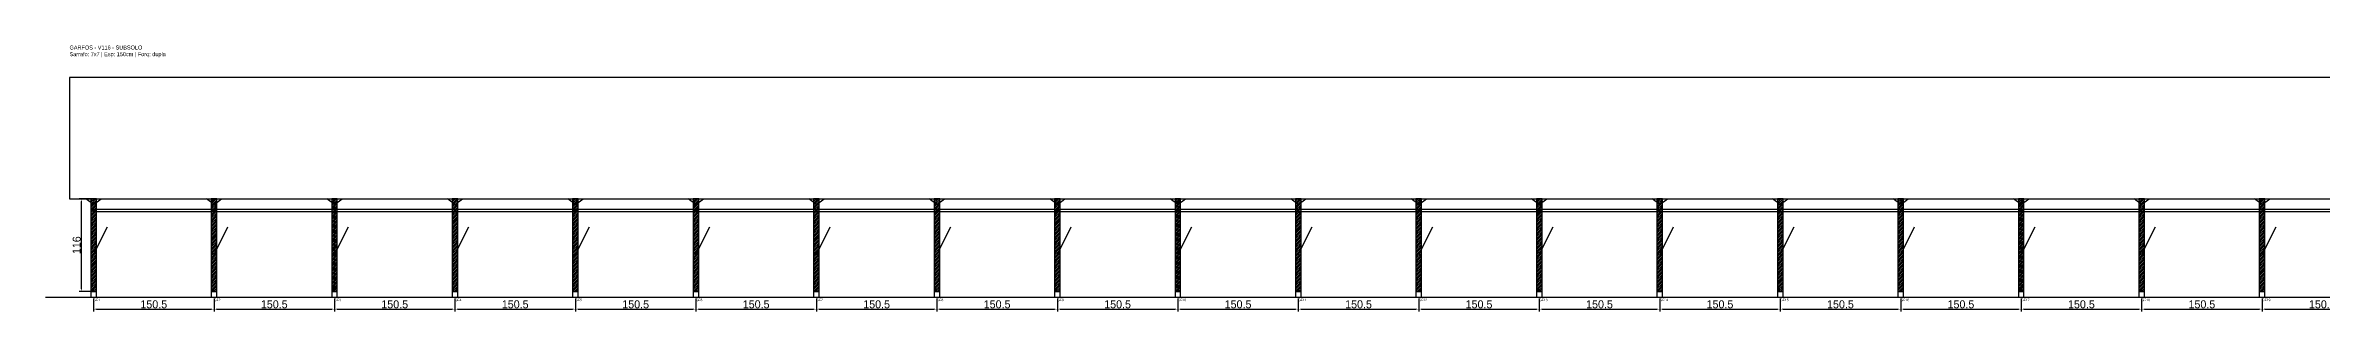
# Model space of a CAD drawing. Header units: metres. Extents: x -30 to 11380, y -25 to 308.
# Drawn here: x -30 to 2814, y -25 to 308 of the extents above; entities that cross this region are included whole.
import ezdxf

# ---------------------------------------------------------------- set-up
doc = ezdxf.new("R2010")
doc.units = ezdxf.units.M
for name, color, linetype in [('BARRA_ANCORAGEM', 1, 'Continuous'), ('COTA', 241, 'Continuous'), ('GARFOS OK', 3, 'Continuous'), ('NOME DA VIGA', 6, 'Continuous'), ('SARR_7x7', 40, 'Continuous'), ('TIRAS REESCORAMENTO', 252, 'Continuous'), ('VIGAS', 3, 'Continuous')]:
    doc.layers.add(name, color=color, linetype=linetype)
doc.dimstyles.new('EZ DXF', dxfattribs={"dimtxt": 10, "dimasz": 3.5, "dimexe": 3, "dimexo": 1.5, "dimgap": 1, "dimtad": 1, "dimdec": 1, "dimdsep": 46, "dimcen": 2.5, "dimazin": 3, "dimtfac": 1, "dimtmove": 0, "dimatfit": 3})

msp = doc.modelspace()

# ---------------------------------------------------------------- hatches: boundary and pattern name
at = {"layer": 'COTA'}
h = msp.add_hatch(dxfattribs=at)
h.set_pattern_fill('ANSI31', scale=0.5)
h.paths.add_polyline_path([(26.5, 0), (33.5, 0), (33.5, 116), (26.5, 116)])
h = msp.add_hatch(dxfattribs=at)
h.set_pattern_fill('ANSI31', scale=0.5)
h.paths.add_polyline_path([(177.03, 0), (184.03, 0), (184.03, 116), (177.03, 116)])
h = msp.add_hatch(dxfattribs=at)
h.set_pattern_fill('ANSI31', scale=0.5)
h.paths.add_polyline_path([(327.57, 0), (334.57, 0), (334.57, 116), (327.57, 116)])
h = msp.add_hatch(dxfattribs=at)
h.set_pattern_fill('ANSI31', scale=0.5)
h.paths.add_polyline_path([(478.1, 0), (485.1, 0), (485.1, 116), (478.1, 116)])
h = msp.add_hatch(dxfattribs=at)
h.set_pattern_fill('ANSI31', scale=0.5)
h.paths.add_polyline_path([(628.63, 0), (635.63, 0), (635.63, 116), (628.63, 116)])
h = msp.add_hatch(dxfattribs=at)
h.set_pattern_fill('ANSI31', scale=0.5)
h.paths.add_polyline_path([(779.17, 0), (786.17, 0), (786.17, 116), (779.17, 116)])
h = msp.add_hatch(dxfattribs=at)
h.set_pattern_fill('ANSI31', scale=0.5)
h.paths.add_polyline_path([(929.7, 0), (936.7, 0), (936.7, 116), (929.7, 116)])
h = msp.add_hatch(dxfattribs=at)
h.set_pattern_fill('ANSI31', scale=0.5)
h.paths.add_polyline_path([(1080.23, 0), (1087.23, 0), (1087.23, 116), (1080.23, 116)])
h = msp.add_hatch(dxfattribs=at)
h.set_pattern_fill('ANSI31', scale=0.5)
h.paths.add_polyline_path([(1230.77, 0), (1237.77, 0), (1237.77, 116), (1230.77, 116)])
h = msp.add_hatch(dxfattribs=at)
h.set_pattern_fill('ANSI31', scale=0.5)
h.paths.add_polyline_path([(1381.3, 0), (1388.3, 0), (1388.3, 116), (1381.3, 116)])
h = msp.add_hatch(dxfattribs=at)
h.set_pattern_fill('ANSI31', scale=0.5)
h.paths.add_polyline_path([(1531.83, 0), (1538.83, 0), (1538.83, 116), (1531.83, 116)])
h = msp.add_hatch(dxfattribs=at)
h.set_pattern_fill('ANSI31', scale=0.5)
h.paths.add_polyline_path([(1682.37, 0), (1689.37, 0), (1689.37, 116), (1682.37, 116)])
h = msp.add_hatch(dxfattribs=at)
h.set_pattern_fill('ANSI31', scale=0.5)
h.paths.add_polyline_path([(1832.9, 0), (1839.9, 0), (1839.9, 116), (1832.9, 116)])
h = msp.add_hatch(dxfattribs=at)
h.set_pattern_fill('ANSI31', scale=0.5)
h.paths.add_polyline_path([(1983.43, 0), (1990.43, 0), (1990.43, 116), (1983.43, 116)])
h = msp.add_hatch(dxfattribs=at)
h.set_pattern_fill('ANSI31', scale=0.5)
h.paths.add_polyline_path([(2133.97, 0), (2140.97, 0), (2140.97, 116), (2133.97, 116)])
h = msp.add_hatch(dxfattribs=at)
h.set_pattern_fill('ANSI31', scale=0.5)
h.paths.add_polyline_path([(2284.5, 0), (2291.5, 0), (2291.5, 116), (2284.5, 116)])
h = msp.add_hatch(dxfattribs=at)
h.set_pattern_fill('ANSI31', scale=0.5)
h.paths.add_polyline_path([(2435.03, 0), (2442.03, 0), (2442.03, 116), (2435.03, 116)])
h = msp.add_hatch(dxfattribs=at)
h.set_pattern_fill('ANSI31', scale=0.5)
h.paths.add_polyline_path([(2585.57, 0), (2592.57, 0), (2592.57, 116), (2585.57, 116)])
h = msp.add_hatch(dxfattribs=at)
h.set_pattern_fill('ANSI31', scale=0.5)
h.paths.add_polyline_path([(2736.1, 0), (2743.1, 0), (2743.1, 116), (2736.1, 116)])

# ---------------------------------------------------------------- linework, layer by layer
at = {"layer": 'BARRA_ANCORAGEM'}
for p, q in [((30, 46.4), (47.4, 81.2)), ((180.53, 46.4), (197.93, 81.2)), ((331.07, 46.4), (348.47, 81.2)), ((481.6, 46.4), (499, 81.2)), ((632.13, 46.4), (649.53, 81.2)), ((782.67, 46.4), (800.07, 81.2)), ((933.2, 46.4), (950.6, 81.2)), ((1083.73, 46.4), (1101.13, 81.2)), ((1234.27, 46.4), (1251.67, 81.2)), ((1384.8, 46.4), (1402.2, 81.2)), ((1535.33, 46.4), (1552.73, 81.2)), ((1685.87, 46.4), (1703.27, 81.2)), ((1836.4, 46.4), (1853.8, 81.2)), ((1986.93, 46.4), (2004.33, 81.2)), ((2137.47, 46.4), (2154.87, 81.2)), ((2288, 46.4), (2305.4, 81.2)), ((2438.53, 46.4), (2455.93, 81.2)), ((2589.07, 46.4), (2606.47, 81.2)), ((2739.6, 46.4), (2757, 81.2))]:
    msp.add_line(p, q, dxfattribs=at)
at = {"layer": 'GARFOS OK'}
for p, q in [((30, 109), (20.5, 116)), ((20.5, 116), (39.5, 116)), ((30, 109), (39.5, 116)), ((180.53, 109), (171.03, 116)), ((171.03, 116), (190.03, 116)), ((180.53, 109), (190.03, 116)), ((331.07, 109), (321.57, 116)), ((321.57, 116), (340.57, 116)), ((331.07, 109), (340.57, 116)), ((481.6, 109), (472.1, 116)), ((472.1, 116), (491.1, 116)), ((481.6, 109), (491.1, 116)), ((632.13, 109), (622.63, 116)), ((622.63, 116), (641.63, 116)), ((632.13, 109), (641.63, 116)), ((782.67, 109), (773.17, 116)), ((773.17, 116), (792.17, 116)), ((782.67, 109), (792.17, 116)), ((933.2, 109), (923.7, 116)), ((923.7, 116), (942.7, 116)), ((933.2, 109), (942.7, 116)), ((1083.73, 109), (1074.23, 116)), ((1074.23, 116), (1093.23, 116)), ((1083.73, 109), (1093.23, 116)), ((1234.27, 109), (1224.77, 116)), ((1224.77, 116), (1243.77, 116)), ((1234.27, 109), (1243.77, 116)), ((1384.8, 109), (1375.3, 116)), ((1375.3, 116), (1394.3, 116)), ((1384.8, 109), (1394.3, 116)), ((1535.33, 109), (1525.83, 116)), ((1525.83, 116), (1544.83, 116)), ((1535.33, 109), (1544.83, 116)), ((1685.87, 109), (1676.37, 116)), ((1676.37, 116), (1695.37, 116)), ((1685.87, 109), (1695.37, 116)), ((1836.4, 109), (1826.9, 116)), ((1826.9, 116), (1845.9, 116)), ((1836.4, 109), (1845.9, 116)), ((1986.93, 109), (1977.43, 116)), ((1977.43, 116), (1996.43, 116)), ((1986.93, 109), (1996.43, 116)), ((2137.47, 109), (2127.97, 116)), ((2127.97, 116), (2146.97, 116)), ((2137.47, 109), (2146.97, 116)), ((2288, 109), (2278.5, 116)), ((2278.5, 116), (2297.5, 116)), ((2288, 109), (2297.5, 116)), ((2438.53, 109), (2429.03, 116)), ((2429.03, 116), (2448.03, 116)), ((2438.53, 109), (2448.03, 116)), ((2589.07, 109), (2579.57, 116)), ((2579.57, 116), (2598.57, 116)), ((2589.07, 109), (2598.57, 116)), ((2739.6, 109), (2730.1, 116)), ((2730.1, 116), (2749.1, 116)), ((2739.6, 109), (2749.1, 116))]:
    msp.add_line(p, q, dxfattribs=at)
at = {"layer": 'GARFOS OK', "linetype": 'CONTINUOUS'}
msp.add_line((-30, -7), (11380, -7), dxfattribs=at)
at = {"layer": 'GARFOS OK'}
for points in [[(26.5, 0), (33.5, 0), (33.5, 116), (26.5, 116), (26.5, 0)], [(177.03, 0), (184.03, 0), (184.03, 116), (177.03, 116), (177.03, 0)], [(327.57, 0), (334.57, 0), (334.57, 116), (327.57, 116), (327.57, 0)], [(478.1, 0), (485.1, 0), (485.1, 116), (478.1, 116), (478.1, 0)], [(628.63, 0), (635.63, 0), (635.63, 116), (628.63, 116), (628.63, 0)], [(779.17, 0), (786.17, 0), (786.17, 116), (779.17, 116), (779.17, 0)], [(929.7, 0), (936.7, 0), (936.7, 116), (929.7, 116), (929.7, 0)], [(1080.23, 0), (1087.23, 0), (1087.23, 116), (1080.23, 116), (1080.23, 0)], [(1230.77, 0), (1237.77, 0), (1237.77, 116), (1230.77, 116), (1230.77, 0)], [(1381.3, 0), (1388.3, 0), (1388.3, 116), (1381.3, 116), (1381.3, 0)], [(1531.83, 0), (1538.83, 0), (1538.83, 116), (1531.83, 116), (1531.83, 0)], [(1682.37, 0), (1689.37, 0), (1689.37, 116), (1682.37, 116), (1682.37, 0)], [(1832.9, 0), (1839.9, 0), (1839.9, 116), (1832.9, 116), (1832.9, 0)], [(1983.43, 0), (1990.43, 0), (1990.43, 116), (1983.43, 116), (1983.43, 0)], [(2133.97, 0), (2140.97, 0), (2140.97, 116), (2133.97, 116), (2133.97, 0)], [(2284.5, 0), (2291.5, 0), (2291.5, 116), (2284.5, 116), (2284.5, 0)], [(2435.03, 0), (2442.03, 0), (2442.03, 116), (2435.03, 116), (2435.03, 0)], [(2585.57, 0), (2592.57, 0), (2592.57, 116), (2585.57, 116), (2585.57, 0)], [(2736.1, 0), (2743.1, 0), (2743.1, 116), (2736.1, 116), (2736.1, 0)]]:
    msp.add_lwpolyline(points, dxfattribs=at)
at = {"layer": 'SARR_7x7'}
for points in [[(26.5, -7), (33.5, -7), (33.5, 0), (26.5, 0), (26.5, -7)], [(177.03, -7), (184.03, -7), (184.03, 0), (177.03, 0), (177.03, -7)], [(327.57, -7), (334.57, -7), (334.57, 0), (327.57, 0), (327.57, -7)], [(478.1, -7), (485.1, -7), (485.1, 0), (478.1, 0), (478.1, -7)], [(628.63, -7), (635.63, -7), (635.63, 0), (628.63, 0), (628.63, -7)], [(779.17, -7), (786.17, -7), (786.17, 0), (779.17, 0), (779.17, -7)], [(929.7, -7), (936.7, -7), (936.7, 0), (929.7, 0), (929.7, -7)], [(1080.23, -7), (1087.23, -7), (1087.23, 0), (1080.23, 0), (1080.23, -7)], [(1230.77, -7), (1237.77, -7), (1237.77, 0), (1230.77, 0), (1230.77, -7)], [(1381.3, -7), (1388.3, -7), (1388.3, 0), (1381.3, 0), (1381.3, -7)], [(1531.83, -7), (1538.83, -7), (1538.83, 0), (1531.83, 0), (1531.83, -7)], [(1682.37, -7), (1689.37, -7), (1689.37, 0), (1682.37, 0), (1682.37, -7)], [(1832.9, -7), (1839.9, -7), (1839.9, 0), (1832.9, 0), (1832.9, -7)], [(1983.43, -7), (1990.43, -7), (1990.43, 0), (1983.43, 0), (1983.43, -7)], [(2133.97, -7), (2140.97, -7), (2140.97, 0), (2133.97, 0), (2133.97, -7)], [(2284.5, -7), (2291.5, -7), (2291.5, 0), (2284.5, 0), (2284.5, -7)], [(2435.03, -7), (2442.03, -7), (2442.03, 0), (2435.03, 0), (2435.03, -7)], [(2585.57, -7), (2592.57, -7), (2592.57, 0), (2585.57, 0), (2585.57, -7)], [(2736.1, -7), (2743.1, -7), (2743.1, 0), (2736.1, 0), (2736.1, -7)]]:
    msp.add_lwpolyline(points, dxfattribs=at)
at = {"layer": 'TIRAS REESCORAMENTO'}
for points in [[(30, 100), (180.53, 100), (180.53, 102.5), (30, 102.5), (30, 100)], [(180.53, 100), (331.07, 100), (331.07, 102.5), (180.53, 102.5), (180.53, 100)], [(331.07, 100), (481.6, 100), (481.6, 102.5), (331.07, 102.5), (331.07, 100)], [(481.6, 100), (632.13, 100), (632.13, 102.5), (481.6, 102.5), (481.6, 100)], [(632.13, 100), (782.67, 100), (782.67, 102.5), (632.13, 102.5), (632.13, 100)], [(782.67, 100), (933.2, 100), (933.2, 102.5), (782.67, 102.5), (782.67, 100)], [(933.2, 100), (1083.73, 100), (1083.73, 102.5), (933.2, 102.5), (933.2, 100)], [(1083.73, 100), (1234.27, 100), (1234.27, 102.5), (1083.73, 102.5), (1083.73, 100)], [(1234.27, 100), (1384.8, 100), (1384.8, 102.5), (1234.27, 102.5), (1234.27, 100)], [(1384.8, 100), (1535.33, 100), (1535.33, 102.5), (1384.8, 102.5), (1384.8, 100)], [(1535.33, 100), (1685.87, 100), (1685.87, 102.5), (1535.33, 102.5), (1535.33, 100)], [(1685.87, 100), (1836.4, 100), (1836.4, 102.5), (1685.87, 102.5), (1685.87, 100)], [(1836.4, 100), (1986.93, 100), (1986.93, 102.5), (1836.4, 102.5), (1836.4, 100)], [(1986.93, 100), (2137.47, 100), (2137.47, 102.5), (1986.93, 102.5), (1986.93, 100)], [(2137.47, 100), (2288, 100), (2288, 102.5), (2137.47, 102.5), (2137.47, 100)], [(2288, 100), (2438.53, 100), (2438.53, 102.5), (2288, 102.5), (2288, 100)], [(2438.53, 100), (2589.07, 100), (2589.07, 102.5), (2438.53, 102.5), (2438.53, 100)], [(2589.07, 100), (2739.6, 100), (2739.6, 102.5), (2589.07, 102.5), (2589.07, 100)], [(2739.6, 100), (2890.13, 100), (2890.13, 102.5), (2739.6, 102.5), (2739.6, 100)]]:
    msp.add_lwpolyline(points, dxfattribs=at)
at = {"layer": 'VIGAS'}
msp.add_lwpolyline([(0, 116), (11350, 116), (11350, 268), (0, 268), (0, 116)], dxfattribs=at)

# ---------------------------------------------------------------- texts
at = {"layer": 'NOME DA VIGA'}
for s, p in [('GF1', (30, -12)), ('GF2', (180.53, -12)), ('GF3', (331.07, -12)), ('GF4', (481.6, -12)), ('GF5', (632.13, -12)), ('GF6', (782.67, -12)), ('GF7', (933.2, -12)), ('GF8', (1083.73, -12)), ('GF9', (1234.27, -12)), ('GF10', (1384.8, -12)), ('GF11', (1535.33, -12)), ('GF12', (1685.87, -12)), ('GF13', (1836.4, -12)), ('GF14', (1986.93, -12)), ('GF15', (2137.47, -12)), ('GF16', (2288, -12)), ('GF17', (2438.53, -12)), ('GF18', (2589.07, -12)), ('GF19', (2739.6, -12))]:
    msp.add_text(s, height=3, dxfattribs=at).set_placement(p)
at = {"layer": 'NOME DA VIGA', "insert": (0, 293), "char_height": 5, "attachment_point": 7}
msp.add_mtext('GARFOS - V116 - SUBSOLO\\PSarrafo: 7x7 | Esp: 150cm | Forq: dupla', dxfattribs=at)

# ---------------------------------------------------------------- dimensions: what is measured, and where the dimension line sits
at = {"layer": 'COTA'}
msp.add_linear_dim(base=(15, 0), p1=(30, 0), p2=(30, 116), angle=90, dimstyle='EZ DXF', dxfattribs=at).render()
for base, p1, p2 in [((30, -22), (30, -7), (180.53, -7)), ((180.53, -22), (180.53, -7), (331.07, -7)), ((331.07, -22), (331.07, -7), (481.6, -7)), ((481.6, -22), (481.6, -7), (632.13, -7)), ((632.13, -22), (632.13, -7), (782.67, -7)), ((782.67, -22), (782.67, -7), (933.2, -7)), ((933.2, -22), (933.2, -7), (1083.73, -7)), ((1083.73, -22), (1083.73, -7), (1234.27, -7)), ((1234.27, -22), (1234.27, -7), (1384.8, -7)), ((1384.8, -22), (1384.8, -7), (1535.33, -7)), ((1535.33, -22), (1535.33, -7), (1685.87, -7)), ((1685.87, -22), (1685.87, -7), (1836.4, -7)), ((1836.4, -22), (1836.4, -7), (1986.93, -7)), ((1986.93, -22), (1986.93, -7), (2137.47, -7)), ((2137.47, -22), (2137.47, -7), (2288, -7)), ((2288, -22), (2288, -7), (2438.53, -7)), ((2438.53, -22), (2438.53, -7), (2589.07, -7)), ((2589.07, -22), (2589.07, -7), (2739.6, -7)), ((2739.6, -22), (2739.6, -7), (2890.13, -7))]:
    msp.add_linear_dim(base=base, p1=p1, p2=p2, dimstyle='EZ DXF', dxfattribs=at).render()

doc.saveas('drawing.dxf')
